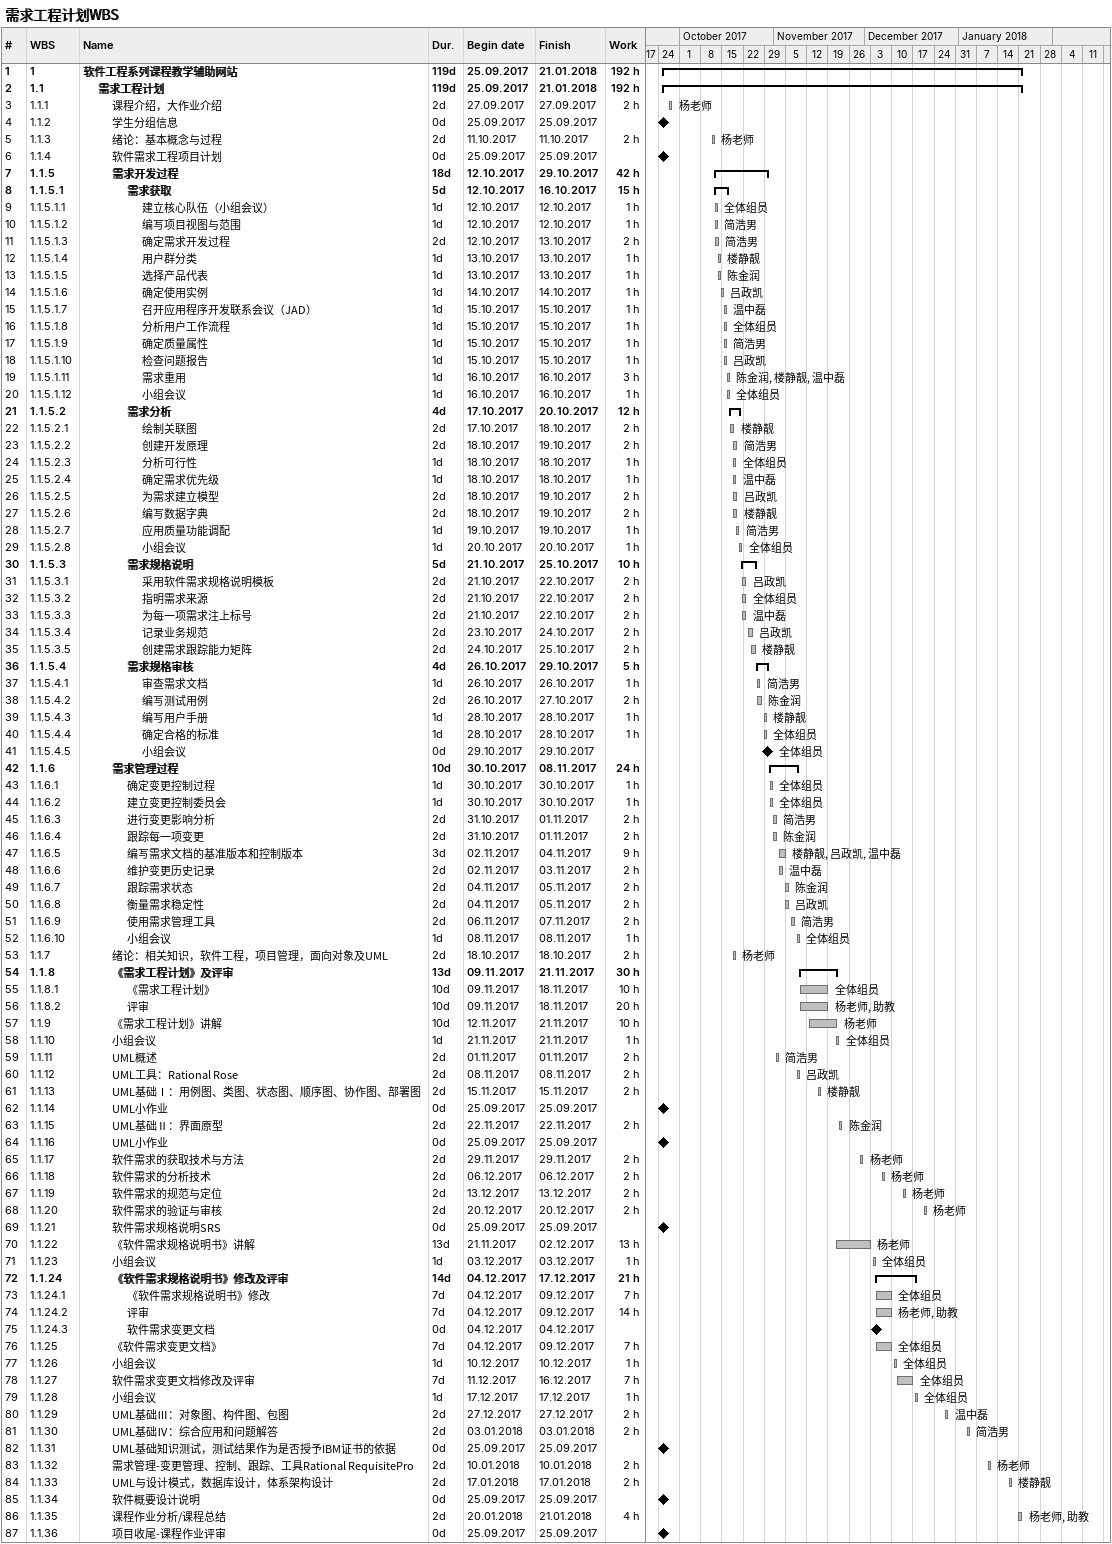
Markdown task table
需求工程计划WBS

| ID | WBS | Task | Duration | Start | Finish | Resources | Work (h) |
|---|---|---|---|---|---|---|---|
| 1 | 1 | **软件工程系列课程教学辅助网站** | 119d | 2017-09-25 | 2018-01-21 |  | 192 |
| 2 | 1.1 | **需求工程计划** | 119d | 2017-09-25 | 2018-01-21 |  | 192 |
| 3 | 1.1.1 | 课程介绍，大作业介绍 | 2d | 2017-09-27 | 2017-09-27 | 杨老师 | 2 |
| 4 | 1.1.2 | 学生分组信息 | 0d | 2017-09-25 | 2017-09-25 |  |  |
| 5 | 1.1.3 | 绪论：基本概念与过程 | 2d | 2017-10-11 | 2017-10-11 | 杨老师 | 2 |
| 6 | 1.1.4 | 软件需求工程项目计划 | 0d | 2017-09-25 | 2017-09-25 |  |  |
| 7 | 1.1.5 | **需求开发过程** | 18d | 2017-10-12 | 2017-10-29 |  | 42 |
| 8 | 1.1.5.1 | **需求获取** | 5d | 2017-10-12 | 2017-10-16 |  | 15 |
| 9 | 1.1.5.1.1 | 建立核心队伍（小组会议） | 1d | 2017-10-12 | 2017-10-12 | 全体组员 | 1 |
| 10 | 1.1.5.1.2 | 编写项目视图与范围 | 1d | 2017-10-12 | 2017-10-12 | 简浩男 | 1 |
| 11 | 1.1.5.1.3 | 确定需求开发过程 | 2d | 2017-10-12 | 2017-10-13 | 简浩男 | 2 |
| 12 | 1.1.5.1.4 | 用户群分类 | 1d | 2017-10-13 | 2017-10-13 | 楼静靓 | 1 |
| 13 | 1.1.5.1.5 | 选择产品代表 | 1d | 2017-10-13 | 2017-10-13 | 陈金润 | 1 |
| 14 | 1.1.5.1.6 | 确定使用实例 | 1d | 2017-10-14 | 2017-10-14 | 吕政凯 | 1 |
| 15 | 1.1.5.1.7 | 召开应用程序开发联系会议（JAD） | 1d | 2017-10-15 | 2017-10-15 | 温中磊 | 1 |
| 16 | 1.1.5.1.8 | 分析用户工作流程 | 1d | 2017-10-15 | 2017-10-15 | 全体组员 | 1 |
| 17 | 1.1.5.1.9 | 确定质量属性 | 1d | 2017-10-15 | 2017-10-15 | 简浩男 | 1 |
| 18 | 1.1.5.1.10 | 检查问题报告 | 1d | 2017-10-15 | 2017-10-15 | 吕政凯 | 1 |
| 19 | 1.1.5.1.11 | 需求重用 | 1d | 2017-10-16 | 2017-10-16 | 陈金润, 楼静靓, 温中磊 | 3 |
| 20 | 1.1.5.1.12 | 小组会议 | 1d | 2017-10-16 | 2017-10-16 | 全体组员 | 1 |
| 21 | 1.1.5.2 | **需求分析** | 4d | 2017-10-17 | 2017-10-20 |  | 12 |
| 22 | 1.1.5.2.1 | 绘制关联图 | 2d | 2017-10-17 | 2017-10-18 | 楼静靓 | 2 |
| 23 | 1.1.5.2.2 | 创建开发原理 | 2d | 2017-10-18 | 2017-10-19 | 简浩男 | 2 |
| 24 | 1.1.5.2.3 | 分析可行性 | 1d | 2017-10-18 | 2017-10-18 | 全体组员 | 1 |
| 25 | 1.1.5.2.4 | 确定需求优先级 | 1d | 2017-10-18 | 2017-10-18 | 温中磊 | 1 |
| 26 | 1.1.5.2.5 | 为需求建立模型 | 2d | 2017-10-18 | 2017-10-19 | 吕政凯 | 2 |
| 27 | 1.1.5.2.6 | 编写数据字典 | 2d | 2017-10-18 | 2017-10-19 | 楼静靓 | 2 |
| 28 | 1.1.5.2.7 | 应用质量功能调配 | 1d | 2017-10-19 | 2017-10-19 | 简浩男 | 1 |
| 29 | 1.1.5.2.8 | 小组会议 | 1d | 2017-10-20 | 2017-10-20 | 全体组员 | 1 |
| 30 | 1.1.5.3 | **需求规格说明** | 5d | 2017-10-21 | 2017-10-25 |  | 10 |
| 31 | 1.1.5.3.1 | 采用软件需求规格说明模板 | 2d | 2017-10-21 | 2017-10-22 | 吕政凯 | 2 |
| 32 | 1.1.5.3.2 | 指明需求来源 | 2d | 2017-10-21 | 2017-10-22 | 全体组员 | 2 |
| 33 | 1.1.5.3.3 | 为每一项需求注上标号 | 2d | 2017-10-21 | 2017-10-22 | 温中磊 | 2 |
| 34 | 1.1.5.3.4 | 记录业务规范 | 2d | 2017-10-23 | 2017-10-24 | 吕政凯 | 2 |
| 35 | 1.1.5.3.5 | 创建需求跟踪能力矩阵 | 2d | 2017-10-24 | 2017-10-25 | 楼静靓 | 2 |
| 36 | 1.1.5.4 | **需求规格审核** | 4d | 2017-10-26 | 2017-10-29 |  | 5 |
| 37 | 1.1.5.4.1 | 审查需求文档 | 1d | 2017-10-26 | 2017-10-26 | 简浩男 | 1 |
| 38 | 1.1.5.4.2 | 编写测试用例 | 2d | 2017-10-26 | 2017-10-27 | 陈金润 | 2 |
| 39 | 1.1.5.4.3 | 编写用户手册 | 1d | 2017-10-28 | 2017-10-28 | 楼静靓 | 1 |
| 40 | 1.1.5.4.4 | 确定合格的标准 | 1d | 2017-10-28 | 2017-10-28 | 全体组员 | 1 |
| 41 | 1.1.5.4.5 | 小组会议 | 0d | 2017-10-29 | 2017-10-29 | 全体组员 |  |
| 42 | 1.1.6 | **需求管理过程** | 10d | 2017-10-30 | 2017-11-08 |  | 24 |
| 43 | 1.1.6.1 | 确定变更控制过程 | 1d | 2017-10-30 | 2017-10-30 | 全体组员 | 1 |
| 44 | 1.1.6.2 | 建立变更控制委员会 | 1d | 2017-10-30 | 2017-10-30 | 全体组员 | 1 |
| 45 | 1.1.6.3 | 进行变更影响分析 | 2d | 2017-10-31 | 2017-11-01 | 简浩男 | 2 |
| 46 | 1.1.6.4 | 跟踪每一项变更 | 2d | 2017-10-31 | 2017-11-01 | 陈金润 | 2 |
| 47 | 1.1.6.5 | 编写需求文档的基准版本和控制版本 | 3d | 2017-11-02 | 2017-11-04 | 楼静靓, 吕政凯, 温中磊 | 9 |
| 48 | 1.1.6.6 | 维护变更历史记录 | 2d | 2017-11-02 | 2017-11-03 | 温中磊 | 2 |
| 49 | 1.1.6.7 | 跟踪需求状态 | 2d | 2017-11-04 | 2017-11-05 | 陈金润 | 2 |
| 50 | 1.1.6.8 | 衡量需求稳定性 | 2d | 2017-11-04 | 2017-11-05 | 吕政凯 | 2 |
| 51 | 1.1.6.9 | 使用需求管理工具 | 2d | 2017-11-06 | 2017-11-07 | 简浩男 | 2 |
| 52 | 1.1.6.10 | 小组会议 | 1d | 2017-11-08 | 2017-11-08 | 全体组员 | 1 |
| 53 | 1.1.7 | 绪论：相关知识，软件工程，项目管理，面向对象及UML | 2d | 2017-10-18 | 2017-10-18 | 杨老师 | 2 |
| 54 | 1.1.8 | **《需求工程计划》及评审** | 13d | 2017-11-09 | 2017-11-21 |  | 30 |
| 55 | 1.1.8.1 | 《需求工程计划》 | 10d | 2017-11-09 | 2017-11-18 | 全体组员 | 10 |
| 56 | 1.1.8.2 | 评审 | 10d | 2017-11-09 | 2017-11-18 | 杨老师, 助教 | 20 |
| 57 | 1.1.9 | 《需求工程计划》讲解 | 10d | 2017-11-12 | 2017-11-21 | 杨老师 | 10 |
| 58 | 1.1.10 | 小组会议 | 1d | 2017-11-21 | 2017-11-21 | 全体组员 | 1 |
| 59 | 1.1.11 | UML概述 | 2d | 2017-11-01 | 2017-11-01 | 简浩男 | 2 |
| 60 | 1.1.12 | UML工具：Rational Rose | 2d | 2017-11-08 | 2017-11-08 | 吕政凯 | 2 |
| 61 | 1.1.13 | UML基础Ⅰ：用例图、类图、状态图、顺序图、协作图、部署图 | 2d | 2017-11-15 | 2017-11-15 | 楼静靓 | 2 |
| 62 | 1.1.14 | UML小作业 | 0d | 2017-09-25 | 2017-09-25 |  |  |
| 63 | 1.1.15 | UML基础Ⅱ：界面原型 | 2d | 2017-11-22 | 2017-11-22 | 陈金润 | 2 |
| 64 | 1.1.16 | UML小作业 | 0d | 2017-09-25 | 2017-09-25 |  |  |
| 65 | 1.1.17 | 软件需求的获取技术与方法 | 2d | 2017-11-29 | 2017-11-29 | 杨老师 | 2 |
| 66 | 1.1.18 | 软件需求的分析技术 | 2d | 2017-12-06 | 2017-12-06 | 杨老师 | 2 |
| 67 | 1.1.19 | 软件需求的规范与定位 | 2d | 2017-12-13 | 2017-12-13 | 杨老师 | 2 |
| 68 | 1.1.20 | 软件需求的验证与审核 | 2d | 2017-12-20 | 2017-12-20 | 杨老师 | 2 |
| 69 | 1.1.21 | 软件需求规格说明SRS | 0d | 2017-09-25 | 2017-09-25 |  |  |
| 70 | 1.1.22 | 《软件需求规格说明书》讲解 | 13d | 2017-11-21 | 2017-12-02 | 杨老师 | 13 |
| 71 | 1.1.23 | 小组会议 | 1d | 2017-12-03 | 2017-12-03 | 全体组员 | 1 |
| 72 | 1.1.24 | **《软件需求规格说明书》修改及评审** | 14d | 2017-12-04 | 2017-12-17 |  | 21 |
| 73 | 1.1.24.1 | 《软件需求规格说明书》修改 | 7d | 2017-12-04 | 2017-12-09 | 全体组员 | 7 |
| 74 | 1.1.24.2 | 评审 | 7d | 2017-12-04 | 2017-12-09 | 杨老师, 助教 | 14 |
| 75 | 1.1.24.3 | 软件需求变更文档 | 0d | 2017-12-04 | 2017-12-04 |  |  |
| 76 | 1.1.25 | 《软件需求变更文档》 | 7d | 2017-12-04 | 2017-12-09 | 全体组员 | 7 |
| 77 | 1.1.26 | 小组会议 | 1d | 2017-12-10 | 2017-12-10 | 全体组员 | 1 |
| 78 | 1.1.27 | 软件需求变更文档修改及评审 | 7d | 2017-12-11 | 2017-12-16 | 全体组员 | 7 |
| 79 | 1.1.28 | 小组会议 | 1d | 2017-12-17 | 2017-12-17 | 全体组员 | 1 |
| 80 | 1.1.29 | UML基础Ⅲ：对象图、构件图、包图 | 2d | 2017-12-27 | 2017-12-27 | 温中磊 | 2 |
| 81 | 1.1.30 | UML基础Ⅳ：综合应用和问题解答 | 2d | 2018-01-03 | 2018-01-03 | 简浩男 | 2 |
| 82 | 1.1.31 | UML基础知识测试，测试结果作为是否授予IBM证书的依据 | 0d | 2017-09-25 | 2017-09-25 |  |  |
| 83 | 1.1.32 | 需求管理-变更管理、控制、跟踪、工具Rational RequisitePro | 2d | 2018-01-10 | 2018-01-10 | 杨老师 | 2 |
| 84 | 1.1.33 | UML与设计模式，数据库设计，体系架构设计 | 2d | 2018-01-17 | 2018-01-17 | 楼静靓 | 2 |
| 85 | 1.1.34 | 软件概要设计说明 | 0d | 2017-09-25 | 2017-09-25 |  |  |
| 86 | 1.1.35 | 课程作业分析/课程总结 | 2d | 2018-01-20 | 2018-01-21 | 杨老师, 助教 | 4 |
| 87 | 1.1.36 | 项目收尾-课程作业评审 | 0d | 2017-09-25 | 2017-09-25 |  |  |
